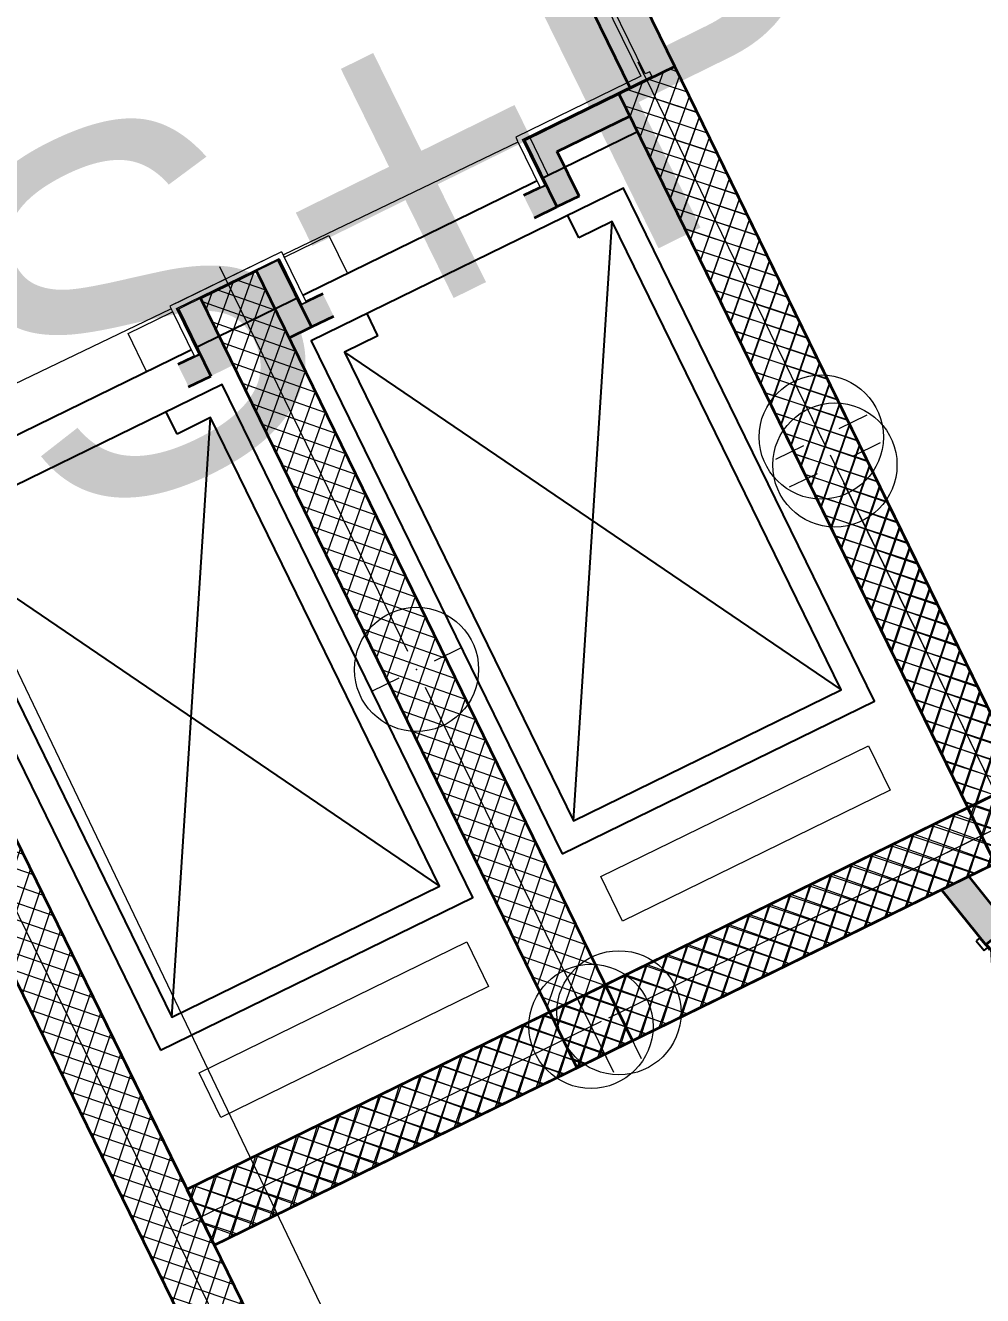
# Model space of a CAD drawing. Header units: metres. Extents: x 7511825 to 7512099, y 4692231 to 4692445.
# Drawn here: x 7511925.87 to 7511929.73, y 4692388.1 to 4692393.22 of the extents above; entities that cross this region are included whole.
import ezdxf

# ---------------------------------------------------------------- set-up
doc = ezdxf.new("R2010")
doc.units = ezdxf.units.M
doc.header["$XCLIPFRAME"] = 0
doc.set_wipeout_variables(frame=1)
doc.header["$PDMODE"] = 32
doc.header["$PDSIZE"] = 0.5
doc.linetypes.add('Wipeout_Contour', pattern=[1000, 0, -1000])
for name, color, linetype, lineweight, true_color in [('- DEPO_Pen_No__4', 7, 'Continuous', 20, 0x029e21), ('- Pllakat_koridore_CD_Pen_No__145', 7, 'Continuous', 20, 0x0077b0), ('0_Pen_No__4', 7, 'Continuous', 20, 0x029e21), ('A - Muret_Pen_No__82', 7, 'Continuous', 20, 0xaaaaaa)]:
    doc.layers.add(name, color=color, linetype=linetype, lineweight=lineweight, true_color=true_color)
for name, color, linetype in [('- Pllakat_koridore_CD', 7, 'Continuous'), ('A - Muret', 7, 'Continuous'), ('A - Pllaka Perdhes', 7, 'Continuous'), ('A - Shtyllat', 7, 'Continuous'), ('fer +', 32, 'Continuous')]:
    doc.layers.add(name, color=color, linetype=linetype)
for name, color, linetype, lineweight in [('- Pllakat_koridore_CD_Pen_No__7', 7, 'Continuous', 35), ('0_Pen_No__132', 255, 'Continuous', 0), ('2D Drafting - General_Pen_No__2', 8, 'Continuous', 15), ('2D Drafting - General_Pen_No__42', 8, 'Continuous', 25), ('A - Muret_Pen_No__7', 7, 'Continuous', 35), ('A - Pllaka Perdhes_Pen_No__42', 8, 'Continuous', 25), ('A - Shtyllat_Pen_No__1', 7, 'Continuous', 0), ('A - Shtyllat_Pen_No__7', 7, 'Continuous', 35), ('ARCHICAD Doors_Pen_No__42', 8, 'Continuous', 25), ('etazha', 7, 'Continuous', 0), ('Parcela Baze', 7, 'Continuous', 0)]:
    doc.layers.add(name, color=color, linetype=linetype, lineweight=lineweight)
doc.styles.add('GENERATED_STYLE_1', font='arial.ttf')
picture_1 = doc.add_image_def('image1.tif', size_in_pixel=(11235, 8447))
pattern_1 = [(44.99999999999999, (0, 0), (-45.96193909124158, 45.96193909124162), []), (135.0000000000002, (0, 0), (45.96193909124145, 45.96193909124175), [])]

# ---------------------------------------------------------------- blocks, each defined once
blk = doc.blocks.new('Slab_2', base_point=(52250.00000000003, 0))
at = {"layer": 'A - Pllaka Perdhes_Pen_No__42', "color": 8, "linetype": 'Continuous', "lineweight": 25, "flags": 128}
blk.add_lwpolyline([(59350.00000000001, -14600.83965125989), (55850.00000000001, -14600.83965125989), (55850.00000000001, -11570.83965125989), (59350.00000000001, -11570.83965125989)], close=True, dxfattribs=at)
blk = doc.blocks.new('Wall_1', base_point=(59636.39286353198, -16650.8396512599))
at = {"layer": 'A - Muret', "linetype": 'Continuous', "lineweight": 0, "true_color": 0x000000}
blk.add_hatch(color=18, dxfattribs=at).paths.add_polyline_path([(55850, -16650.83965923757), (55850, -16770.83965842261), (59253.37301953239, -16770.83965842261), (59226.44667912558, -16650.83965923757)])
at = {"layer": 'A - Muret_Pen_No__7', "color": 7, "linetype": 'Continuous', "lineweight": 35, "flags": 128}
for points in [[(59226.44667912558, -16650.8396512599), (55850, -16650.8396512599)], [(55850, -16770.8396512599), (59253.37301953239, -16770.8396512599)]]:
    blk.add_lwpolyline(points, dxfattribs=at)
blk = doc.blocks.new('Wall_11', base_point=(57475.00000000001, -11400.83965125988))
at = {"layer": 'A - Muret', "linetype": 'Continuous', "lineweight": 0, "true_color": 0x000000}
blk.add_hatch(color=18, dxfattribs=at).paths.add_polyline_path([(57375.00000000001, -11400.83965125988), (57375.00000000001, -11700.83965125988), (57475.00000000001, -11700.83965125988), (57475.00000000001, -11400.83965125988)])
at = {"layer": 'A - Muret_Pen_No__7', "color": 7, "linetype": 'Continuous', "lineweight": 35, "flags": 128}
blk.add_lwpolyline([(57375.00000000001, -11400.83965125988), (57375.00000000001, -11700.83965125988)], dxfattribs=at)
blk = doc.blocks.new('Wall_12', base_point=(58925.00000000002, -11700.83965125989))
at = {"layer": 'A - Muret', "linetype": 'Continuous', "lineweight": 0, "true_color": 0x000000}
for points in [[(59025.00000000002, -11400.83965125988), (58925.00000000002, -11400.83965125988), (59025.00000000002, -11500.83965125989)], [(59025.00000000002, -11500.83965125989), (58925.00000000002, -11400.83965125988), (58925.00000000002, -11500.83965125989)], [(59025.00000000002, -11600.83965125989), (59025.00000000002, -11500.83965125989), (58925.00000000002, -11500.83965125989), (58925.00000000002, -11600.83965125989)], [(58925.00000000002, -11700.83965125989), (59025.00000000002, -11700.83965125989), (58925.00000000002, -11600.83965125989)], [(59025.00000000002, -11600.83965125989), (58925.00000000002, -11600.83965125989), (59025.00000000002, -11700.83965125989)]]:
    blk.add_hatch(color=18, dxfattribs=at).paths.add_polyline_path(points)
at = {"layer": 'A - Muret_Pen_No__7', "color": 7, "linetype": 'Continuous', "lineweight": 35, "flags": 128}
for points in [[(58925.00000000002, -11400.83965125989), (59025.00000000002, -11400.83965125989)], [(58925.00000000002, -11400.83965125989), (58925.00000000002, -11600.83965125989)], [(59025.00000000002, -11700.83965125989), (59025.00000000002, -11500.83965125989)], [(59025.00000000002, -11700.83965125989), (58925.00000000002, -11700.83965125989)]]:
    blk.add_lwpolyline(points, dxfattribs=at)
blk = doc.blocks.new('Wall_13', base_point=(58925.00000000002, -11400.83965125989))
at = {"layer": 'A - Muret', "linetype": 'Continuous', "lineweight": 0, "true_color": 0x000000}
blk.add_hatch(color=18, dxfattribs=at).paths.add_polyline_path([(59025.00000000002, -11500.83965125989), (59350.00000000001, -11500.83965125989), (59350.00000000001, -11400.83965125989), (59025.00000000002, -11400.83965125989)])
at = {"layer": 'A - Muret_Pen_No__7', "color": 7, "linetype": 'Continuous', "lineweight": 35, "flags": 128}
for points in [[(59350.00000000001, -11400.83965125989), (59025.00000000002, -11400.83965125989)], [(59025.00000000002, -11500.83965125989), (59350.00000000001, -11500.83965125989)]]:
    blk.add_lwpolyline(points, dxfattribs=at)
blk = doc.blocks.new('Wall_15', base_point=(57275.00000000001, -11700.83965125989))
at = {"layer": 'A - Muret', "linetype": 'Continuous', "lineweight": 0, "true_color": 0x000000}
blk.add_hatch(color=18, dxfattribs=at).paths.add_polyline_path([(57275.00000000001, -11700.83965125989), (57375.00000000001, -11700.83965125989), (57375.00000000001, -11600.83965125989), (57275.00000000001, -11600.83965125989)])
at = {"layer": 'A - Muret_Pen_No__7', "color": 7, "linetype": 'Continuous', "lineweight": 35, "flags": 128}
for points in [[(57375.00000000001, -11600.83965125989), (57275.00000000001, -11600.83965125989)], [(57275.00000000001, -11700.83965125989), (57375.00000000001, -11700.83965125989)]]:
    blk.add_lwpolyline(points, dxfattribs=at)
blk = doc.blocks.new('Wall_16', base_point=(57825.00000000001, -11400.83965125988))
at = {"layer": 'A - Muret', "linetype": 'Continuous', "lineweight": 0, "true_color": 0x000000}
for points in [[(57825.00000000001, -11600.83965125989), (57825.00000000001, -11400.83965125988), (57725.00000000001, -11400.83965125988), (57725.00000000001, -11600.83965125989)], [(57825.00000000001, -11600.83965125989), (57725.00000000001, -11700.83965125989), (57825.00000000001, -11700.83965125989)], [(57825.00000000001, -11600.83965125988), (57725.00000000001, -11600.83965125988), (57725.00000000001, -11700.83965125988)]]:
    blk.add_hatch(color=18, dxfattribs=at).paths.add_polyline_path(points)
at = {"layer": 'A - Muret_Pen_No__7', "color": 7, "linetype": 'Continuous', "lineweight": 35, "flags": 128}
for points in [[(57825.00000000001, -11600.83965125989), (57825.00000000001, -11400.83965125988)], [(57725.00000000001, -11700.83965125989), (57825.00000000001, -11700.83965125989)]]:
    blk.add_lwpolyline(points, dxfattribs=at)
blk = doc.blocks.new('Wall_17', base_point=(57825.00000000001, -11700.83965125989))
at = {"layer": 'A - Muret', "linetype": 'Continuous', "lineweight": 0, "true_color": 0x000000}
blk.add_hatch(color=18, dxfattribs=at).paths.add_polyline_path([(57825.00000000001, -11700.83965125989), (57925.00000000002, -11700.83965125989), (57925.00000000002, -11600.83965125989), (57825.00000000001, -11600.83965125989)])
at = {"layer": 'A - Muret_Pen_No__7', "color": 7, "linetype": 'Continuous', "lineweight": 35, "flags": 128}
for points in [[(57925.00000000002, -11600.83965125989), (57825.00000000001, -11600.83965125989)], [(57825.00000000001, -11700.83965125989), (57925.00000000002, -11700.83965125989)]]:
    blk.add_lwpolyline(points, dxfattribs=at)
blk = doc.blocks.new('Wall_18', base_point=(58825.00000000001, -11700.83965125989))
at = {"layer": 'A - Muret', "linetype": 'Continuous', "lineweight": 0, "true_color": 0x000000}
blk.add_hatch(color=18, dxfattribs=at).paths.add_polyline_path([(58925.00000000002, -11600.83965125989), (58825.00000000001, -11600.83965125989), (58825.00000000001, -11700.83965125989), (58925.00000000002, -11700.83965125989)])
at = {"layer": 'A - Muret_Pen_No__7', "color": 7, "linetype": 'Continuous', "lineweight": 35, "flags": 128}
for points in [[(58925.00000000002, -11600.83965125989), (58825.00000000001, -11600.83965125989)], [(58825.00000000001, -11700.83965125989), (58925.00000000002, -11700.83965125989)]]:
    blk.add_lwpolyline(points, dxfattribs=at)
blk = doc.blocks.new('Wall_21', base_point=(57475.00000000001, -11400.83965125988))
at = {"layer": 'A - Muret', "linetype": 'Continuous', "lineweight": 0, "true_color": 0x000000}
blk.add_hatch(color=18, dxfattribs=at).paths.add_polyline_path([(57375.00000000001, -11400.83965125988), (57375.00000000001, -11700.83965125988), (57475.00000000001, -11700.83965125988), (57475.00000000001, -11400.83965125988)])
at = {"layer": 'A - Muret_Pen_No__7', "color": 7, "linetype": 'Continuous', "lineweight": 35, "flags": 128}
blk.add_lwpolyline([(57375.00000000001, -11400.83965125988), (57375.00000000001, -11700.83965125988)], dxfattribs=at)
blk = doc.blocks.new('Wall_22', base_point=(58925.00000000002, -11700.83965125989))
at = {"layer": 'A - Muret', "linetype": 'Continuous', "lineweight": 0, "true_color": 0x000000}
for points in [[(58925.00000000002, -11520.83965125989), (58950.00000000001, -11520.83965125989), (58950.00000000001, -11400.83965125989), (58925.00000000002, -11400.83965125989)], [(59025.00000000002, -11700.83965125989), (59025.00000000002, -11400.83965125989), (58925.00000000002, -11400.83965125989), (58925.00000000002, -11700.83965125989)]]:
    blk.add_hatch(color=18, dxfattribs=at).paths.add_polyline_path(points)
at = {"layer": 'A - Muret_Pen_No__7', "color": 7, "linetype": 'Continuous', "lineweight": 35}
blk.add_line((58925.00000000002, -11400.83965125989), (58925.00000000002, -11520.83965125989), dxfattribs=at)
at = {"layer": 'A - Muret_Pen_No__7', "color": 7, "linetype": 'Continuous', "lineweight": 35, "flags": 128}
for points in [[(58925.00000000002, -11400.83965125989), (58925.00000000002, -11700.83965125989)], [(59025.00000000002, -11700.83965125989), (59025.00000000002, -11500.83965125989)]]:
    blk.add_lwpolyline(points, dxfattribs=at)
at = {"layer": 'A - Muret_Pen_No__82', "color": 253, "linetype": 'Continuous', "lineweight": 20, "true_color": 0xaaaaaa}
blk.add_line((58950.00000000001, -11400.83965125989), (58925.00000000002, -11400.83965125989), dxfattribs=at)
blk = doc.blocks.new('Wall_23', base_point=(58925.00000000002, -11400.83965125989))
at = {"layer": 'A - Muret', "linetype": 'Continuous', "lineweight": 0, "true_color": 0x000000}
blk.add_hatch(color=18, dxfattribs=at).paths.add_polyline_path([(58925.00000000002, -11500.83965125989), (59350.00000000001, -11500.83965125989), (59350.00000000001, -11400.83965125989), (58925.00000000002, -11400.83965125989)])
at = {"layer": 'A - Muret_Pen_No__7', "color": 7, "linetype": 'Continuous', "lineweight": 35, "flags": 128}
for points in [[(59350.00000000001, -11400.83965125989), (58925.00000000002, -11400.83965125989)], [(59025.00000000002, -11500.83965125989), (59350.00000000001, -11500.83965125989)]]:
    blk.add_lwpolyline(points, dxfattribs=at)
blk = doc.blocks.new('Wall_25', base_point=(57275.00000000001, -11700.83965125989))
at = {"layer": 'A - Muret', "linetype": 'Continuous', "lineweight": 0, "true_color": 0x000000}
blk.add_hatch(color=18, dxfattribs=at).paths.add_polyline_path([(57275.00000000001, -11700.83965125989), (57375.00000000001, -11700.83965125989), (57375.00000000001, -11600.83965125989), (57275.00000000001, -11600.83965125989)])
at = {"layer": 'A - Muret_Pen_No__7', "color": 7, "linetype": 'Continuous', "lineweight": 35, "flags": 128}
for points in [[(57375.00000000001, -11600.83965125989), (57275.00000000001, -11600.83965125989)], [(57275.00000000001, -11700.83965125989), (57375.00000000001, -11700.83965125989)]]:
    blk.add_lwpolyline(points, dxfattribs=at)
blk = doc.blocks.new('Wall_26', base_point=(57825.00000000001, -11400.83965125988))
at = {"layer": 'A - Muret', "linetype": 'Continuous', "lineweight": 0, "true_color": 0x000000}
blk.add_hatch(color=18, dxfattribs=at).paths.add_polyline_path([(57725.00000000001, -11400.83965125988), (57725.00000000001, -11700.83965125988), (57825.00000000001, -11700.83965125988), (57825.00000000001, -11400.83965125988)])
at = {"layer": 'A - Muret_Pen_No__7', "color": 7, "linetype": 'Continuous', "lineweight": 35, "flags": 128}
blk.add_lwpolyline([(57825.00000000001, -11700.83965125988), (57825.00000000001, -11400.83965125988)], dxfattribs=at)
blk = doc.blocks.new('Wall_27', base_point=(57825.00000000001, -11700.83965125989))
at = {"layer": 'A - Muret', "linetype": 'Continuous', "lineweight": 0, "true_color": 0x000000}
blk.add_hatch(color=18, dxfattribs=at).paths.add_polyline_path([(57825.00000000001, -11700.83965125989), (57925.00000000002, -11700.83965125989), (57925.00000000002, -11600.83965125989), (57825.00000000001, -11600.83965125989)])
at = {"layer": 'A - Muret_Pen_No__7', "color": 7, "linetype": 'Continuous', "lineweight": 35, "flags": 128}
for points in [[(57925.00000000002, -11600.83965125989), (57825.00000000001, -11600.83965125989)], [(57825.00000000001, -11700.83965125989), (57925.00000000002, -11700.83965125989)]]:
    blk.add_lwpolyline(points, dxfattribs=at)
blk = doc.blocks.new('Wall_28', base_point=(58825.00000000001, -11700.83965125989))
at = {"layer": 'A - Muret', "linetype": 'Continuous', "lineweight": 0, "true_color": 0x000000}
blk.add_hatch(color=18, dxfattribs=at).paths.add_polyline_path([(58825.00000000001, -11700.83965125989), (58925.00000000002, -11700.83965125989), (58925.00000000002, -11600.83965125989), (58825.00000000001, -11600.83965125989)])
at = {"layer": 'A - Muret_Pen_No__7', "color": 7, "linetype": 'Continuous', "lineweight": 35, "flags": 128}
for points in [[(58925.00000000002, -11600.83965125989), (58825.00000000001, -11600.83965125989)], [(58825.00000000001, -11700.83965125989), (58925.00000000002, -11700.83965125989)]]:
    blk.add_lwpolyline(points, dxfattribs=at)
blk = doc.blocks.new('Wall_37', base_point=(59500.00000000001, -11375.88789807723))
at = {"layer": '- Pllakat_koridore_CD_Pen_No__145', "linetype": 'Continuous', "lineweight": 0, "true_color": 0x0077b0}
blk.add_hatch(color=144, dxfattribs=at).paths.add_polyline_path([(59500.00000000001, -11375.88789807723), (58900.00000000001, -11375.88789807723), (58900.00000000001, -11395.88789807723), (59500.00000000001, -11395.88789807723)])
at = {"layer": '- Pllakat_koridore_CD_Pen_No__145', "color": 144, "linetype": 'Continuous', "lineweight": 20, "true_color": 0x0077b0, "flags": 128}
for points in [[(59460.00000000001, -11375.88789807723), (58900.00000000001, -11375.88789807723)], [(58900.00000000001, -11375.88789807723), (58900.00000000001, -11395.88789807723)], [(58920.00000000001, -11395.88789807723), (59500.00000000001, -11395.88789807723)], [(59500.00000000001, -11375.88789807723), (59480.00000000001, -11375.88789807723)], [(59500.00000000001, -11395.88789807723), (59500.00000000001, -11375.88789807723)]]:
    blk.add_lwpolyline(points, dxfattribs=at)
blk = doc.blocks.new('Wall_38', base_point=(58920.00000000001, -11375.88789807723))
at = {"layer": '- Pllakat_koridore_CD_Pen_No__145', "linetype": 'Continuous', "lineweight": 0, "true_color": 0x0077b0}
blk.add_hatch(color=144, dxfattribs=at).paths.add_polyline_path([(58900.00000000001, -11395.88789807723), (58900.00000000001, -11600.83965125989), (58920.00000000001, -11600.83965125989), (58920.00000000001, -11395.88789807723)])
at = {"layer": '- Pllakat_koridore_CD_Pen_No__145', "color": 144, "linetype": 'Continuous', "lineweight": 20, "true_color": 0x0077b0, "flags": 128}
for points in [[(58900.00000000001, -11395.88789807723), (58900.00000000001, -11600.83965125989)], [(58920.00000000001, -11600.83965125989), (58920.00000000001, -11395.88789807723)], [(58900.00000000001, -11600.83965125989), (58920.00000000001, -11600.83965125989)]]:
    blk.add_lwpolyline(points, dxfattribs=at)
blk = doc.blocks.new('Wall_39', base_point=(57370.00000000001, -11375.88789807723))
at = {"layer": '- Pllakat_koridore_CD_Pen_No__145', "linetype": 'Continuous', "lineweight": 0, "true_color": 0x0077b0}
for points in [[(57350.00000000001, -11395.88789807723), (57370.00000000001, -11395.88789807723), (57350.00000000001, -11375.88789807723)], [(57370.00000000001, -11375.88789807723), (57350.00000000001, -11375.88789807723), (57370.00000000001, -11395.88789807723)], [(57370.00000000001, -11395.88789807723), (57850.00000000001, -11395.88789807723), (57850.00000000001, -11375.88789807723), (57370.00000000001, -11375.88789807723)]]:
    blk.add_hatch(color=144, dxfattribs=at).paths.add_polyline_path(points)
at = {"layer": '- Pllakat_koridore_CD_Pen_No__145', "color": 144, "linetype": 'Continuous', "lineweight": 20, "true_color": 0x0077b0, "flags": 128}
for points in [[(57350.00000000001, -11375.88789807723), (57350.00000000001, -11395.88789807723)], [(57850.00000000001, -11375.88789807723), (57350.00000000001, -11375.88789807723)], [(57370.00000000001, -11395.88789807723), (57830.00000000001, -11395.88789807723)], [(57850.00000000001, -11375.88789807723), (57850.00000000001, -11395.88789807723)]]:
    blk.add_lwpolyline(points, dxfattribs=at)
blk = doc.blocks.new('Wall_40', base_point=(57830.00000000001, -11375.88789807723))
at = {"layer": '- Pllakat_koridore_CD_Pen_No__145', "linetype": 'Continuous', "lineweight": 0, "true_color": 0x0077b0}
blk.add_hatch(color=144, dxfattribs=at).paths.add_polyline_path([(57830.00000000001, -11395.88789807723), (57830.00000000001, -11600.83965125989), (57850.00000000001, -11600.83965125989), (57850.00000000001, -11395.88789807723)])
at = {"layer": '- Pllakat_koridore_CD_Pen_No__145', "color": 144, "linetype": 'Continuous', "lineweight": 20, "true_color": 0x0077b0, "flags": 128}
for points in [[(57830.00000000001, -11395.88789807723), (57830.00000000001, -11600.83965125989)], [(57850.00000000001, -11600.83965125989), (57850.00000000001, -11395.88789807723)], [(57830.00000000001, -11600.83965125989), (57850.00000000001, -11600.83965125989)]]:
    blk.add_lwpolyline(points, dxfattribs=at)
blk = doc.blocks.new('Wall_41', base_point=(57370.00000000001, -11375.88789807723))
at = {"layer": '- Pllakat_koridore_CD_Pen_No__145', "linetype": 'Continuous', "lineweight": 0, "true_color": 0x0077b0}
blk.add_hatch(color=144, dxfattribs=at).paths.add_polyline_path([(57350.00000000001, -11395.88789807723), (57350.00000000001, -11600.83965125989), (57370.00000000001, -11600.83965125989), (57370.00000000001, -11395.88789807723)])
at = {"layer": '- Pllakat_koridore_CD_Pen_No__145', "color": 144, "linetype": 'Continuous', "lineweight": 20, "true_color": 0x0077b0, "flags": 128}
for points in [[(57350.00000000001, -11395.88789807723), (57350.00000000001, -11600.83965125989)], [(57370.00000000001, -11600.83965125989), (57370.00000000001, -11395.88789807723)], [(57370.00000000001, -11600.83965125989), (57350.00000000001, -11600.83965125989)]]:
    blk.add_lwpolyline(points, dxfattribs=at)
blk = doc.blocks.new('Wall_44', base_point=(59500.00000000001, -11375.88789807723))
at = {"color": 254, "linetype": 'Wipeout_Contour', "lineweight": 0, "ltscale": 241140.0193374166}
blk.add_wipeout([(59500.00000000001, -11375.887898077232), (58900.00000000001, -11375.887898077232), (58900.00000000001, -11395.88789807723), (59500.00000000001, -11395.88789807723)], dxfattribs=at).dxf.layer = '- Pllakat_koridore_CD'
at = {"layer": '- Pllakat_koridore_CD_Pen_No__145', "color": 144, "linetype": 'Continuous', "lineweight": 20, "true_color": 0x0077b0, "flags": 128}
for points in [[(59460.00000000001, -11375.88789807723), (58900.00000000001, -11375.88789807723)], [(58900.00000000001, -11375.88789807723), (58900.00000000001, -11395.88789807723)], [(58920.00000000001, -11395.88789807723), (59500.00000000001, -11395.88789807723)], [(59500.00000000001, -11375.88789807723), (59480.00000000001, -11375.88789807723)], [(59500.00000000001, -11395.88789807723), (59500.00000000001, -11375.88789807723)]]:
    blk.add_lwpolyline(points, dxfattribs=at)
blk = doc.blocks.new('Wall_45', base_point=(58920.00000000001, -11375.88789807723))
at = {"color": 254, "linetype": 'Wipeout_Contour', "lineweight": 0, "ltscale": 240087.0045789245}
blk.add_wipeout([(58900.00000000001, -11395.887898077233), (58900.00000000001, -11600.83965125989), (58920.00000000001, -11600.83965125989), (58920.00000000001, -11395.887898077233)], dxfattribs=at).dxf.layer = '- Pllakat_koridore_CD'
at = {"layer": '- Pllakat_koridore_CD_Pen_No__145', "color": 144, "linetype": 'Continuous', "lineweight": 20, "true_color": 0x0077b0, "flags": 128}
for points in [[(58900.00000000001, -11395.88789807723), (58900.00000000001, -11600.83965125989)], [(58920.00000000001, -11600.83965125989), (58920.00000000001, -11395.88789807723)], [(58900.00000000001, -11600.83965125989), (58920.00000000001, -11600.83965125989)]]:
    blk.add_lwpolyline(points, dxfattribs=at)
blk = doc.blocks.new('Wall_46', base_point=(57370.00000000001, -11375.88789807723))
at = {"color": 254, "linetype": 'Wipeout_Contour', "lineweight": 0, "ltscale": 175430.1029358107}
blk.add_wipeout([(57350.00000000001, -11395.88789807723), (57370.000000000015, -11395.88789807723), (57350.00000000001, -11375.887898077228)], dxfattribs=at).dxf.layer = '- Pllakat_koridore_CD'
at = {"color": 254, "linetype": 'Wipeout_Contour', "lineweight": 0, "ltscale": 234897.5215745018}
blk.add_wipeout([(57370.00000000001, -11395.88789807723), (57850.00000000001, -11395.88789807723), (57850.00000000001, -11375.887898077232), (57370.00000000001, -11375.887898077232)], dxfattribs=at).dxf.layer = '- Pllakat_koridore_CD'
at = {"layer": '- Pllakat_koridore_CD_Pen_No__145', "color": 144, "linetype": 'Continuous', "lineweight": 20, "true_color": 0x0077b0, "flags": 128}
blk.add_lwpolyline([(57850.00000000001, -11375.88789807723), (57850.00000000001, -11395.88789807723)], dxfattribs=at)
at = {"color": 254, "linetype": 'Wipeout_Contour', "lineweight": 0, "ltscale": 175444.6506284301}
blk.add_wipeout([(57370.000000000015, -11375.887898077228), (57350.00000000001, -11375.887898077228), (57370.000000000015, -11395.88789807723)], dxfattribs=at).dxf.layer = '- Pllakat_koridore_CD'
at = {"layer": '- Pllakat_koridore_CD_Pen_No__145', "color": 144, "linetype": 'Continuous', "lineweight": 20, "true_color": 0x0077b0, "flags": 128}
for points in [[(57350.00000000001, -11375.88789807723), (57350.00000000001, -11395.88789807723)], [(57850.00000000001, -11375.88789807723), (57350.00000000001, -11375.88789807723)], [(57370.00000000001, -11395.88789807723), (57830.00000000001, -11395.88789807723)]]:
    blk.add_lwpolyline(points, dxfattribs=at)
blk = doc.blocks.new('Wall_47', base_point=(57830.00000000001, -11375.88789807723))
at = {"color": 254, "linetype": 'Wipeout_Contour', "lineweight": 0, "ltscale": 235887.7053898329}
blk.add_wipeout([(57830.00000000001, -11395.887898077233), (57830.00000000001, -11600.83965125989), (57850.00000000001, -11600.83965125989), (57850.00000000001, -11395.887898077233)], dxfattribs=at).dxf.layer = '- Pllakat_koridore_CD'
at = {"layer": '- Pllakat_koridore_CD_Pen_No__145', "color": 144, "linetype": 'Continuous', "lineweight": 20, "true_color": 0x0077b0, "flags": 128}
for points in [[(57830.00000000001, -11395.88789807723), (57830.00000000001, -11600.83965125989)], [(57850.00000000001, -11600.83965125989), (57850.00000000001, -11395.88789807723)], [(57830.00000000001, -11600.83965125989), (57850.00000000001, -11600.83965125989)]]:
    blk.add_lwpolyline(points, dxfattribs=at)
blk = doc.blocks.new('Wall_48', base_point=(57370.00000000001, -11375.88789807723))
at = {"color": 254, "linetype": 'Wipeout_Contour', "lineweight": 0, "ltscale": 234004.8577583698}
blk.add_wipeout([(57350.00000000001, -11395.887898077233), (57350.00000000001, -11600.83965125989), (57370.000000000015, -11600.83965125989), (57370.000000000015, -11395.887898077233)], dxfattribs=at).dxf.layer = '- Pllakat_koridore_CD'
at = {"layer": '- Pllakat_koridore_CD_Pen_No__145', "color": 144, "linetype": 'Continuous', "lineweight": 20, "true_color": 0x0077b0, "flags": 128}
for points in [[(57350.00000000001, -11395.88789807723), (57350.00000000001, -11600.83965125989)], [(57370.00000000001, -11600.83965125989), (57370.00000000001, -11395.88789807723)], [(57370.00000000001, -11600.83965125989), (57350.00000000001, -11600.83965125989)]]:
    blk.add_lwpolyline(points, dxfattribs=at)
blk = doc.blocks.new('Wall_127', base_point=(59480.00000000001, -10775.88789807723))
at = {"layer": '- Pllakat_koridore_CD_Pen_No__145', "linetype": 'Continuous', "lineweight": 0, "true_color": 0x0077b0}
blk.add_hatch(color=144, dxfattribs=at).paths.add_polyline_path([(59460.00000000001, -10775.88789807723), (59460.00000000001, -11375.88789807723), (59480.00000000001, -11375.88789807723), (59480.00000000001, -10775.88789807723)])
at = {"layer": '- Pllakat_koridore_CD_Pen_No__145', "color": 144, "linetype": 'Continuous', "lineweight": 20, "true_color": 0x0077b0, "flags": 128}
for points in [[(59460.00000000001, -10775.88789807723), (59460.00000000001, -11375.88789807723)], [(59480.00000000001, -10775.88789807723), (59460.00000000001, -10775.88789807723)], [(59480.00000000001, -11375.88789807723), (59480.00000000001, -10775.88789807723)]]:
    blk.add_lwpolyline(points, dxfattribs=at)
blk = doc.blocks.new('Wall_128', base_point=(59480.00000000001, -10775.88789807723))
at = {"color": 254, "linetype": 'Wipeout_Contour', "lineweight": 0, "ltscale": 241973.3286151676}
blk.add_wipeout([(59460.00000000001, -10775.88789807723), (59460.00000000001, -11375.887898077232), (59480.00000000001, -11375.887898077232), (59480.00000000001, -10775.88789807723)], dxfattribs=at).dxf.layer = '- Pllakat_koridore_CD'
at = {"layer": '- Pllakat_koridore_CD_Pen_No__145', "color": 144, "linetype": 'Continuous', "lineweight": 20, "true_color": 0x0077b0, "flags": 128}
for points in [[(59460.00000000001, -10775.88789807723), (59460.00000000001, -11375.88789807723)], [(59480.00000000001, -10775.88789807723), (59460.00000000001, -10775.88789807723)], [(59480.00000000001, -11375.88789807723), (59480.00000000001, -10775.88789807723)]]:
    blk.add_lwpolyline(points, dxfattribs=at)
blk = doc.blocks.new('Door 25')
at = {"layer": 'ARCHICAD Doors_Pen_No__42', "color": 8, "linetype": 'Continuous', "lineweight": 25}
for p, q in [((-260.3921784050518, 393.9747868736185), (-237.4491209510099, 426.7408686451782)), ((-237.4491209510099, 426.7408686451782), (371.9999999999999, 0)), ((349.0569425459581, -32.76608177155968), (-260.3921784050518, 393.9747868736185)), ((-387, 23.99999999999998), (-437, 23.99999999999998)), ((-437, 23.99999999999998), (-437, 4.99999999999999)), ((-437, 4.99999999999999), (-387, 4.99999999999999)), ((-400, 4.99999999999999), (-437.0000000000001, 4.99999999999999)), ((-400, 4.99999999999999), (-437.0000000000001, 4.99999999999999)), ((-375, 4.99999999999999), (-400, 4.99999999999999)), ((-400, 4.99999999999999), (-400, 0)), ((-400, 0), (-400, 4.99999999999999)), ((-400, 0), (-400, 4.99999999999999)), ((-400, 0), (-375, 0)), ((-372.0000000000001, 0), (-400, 0)), ((-400, 0), (-400, -115)), ((-400, -115), (-400, 0)), ((-400, -115), (-400, 0)), ((-387, 4.99999999999999), (-387, 23.99999999999998)), ((-375, 0), (-375, 4.99999999999999)), ((-372.0000000000001, -40), (-372.0000000000001, 0)), ((371.9999999999999, 0), (349.0569425459581, -32.76608177155968)), ((400, 0), (372.0000000000001, 0)), ((372.0000000000001, 0), (372.0000000000001, -40)), ((400, 4.99999999999999), (375, 4.99999999999999)), ((375, 4.99999999999999), (375, 0)), ((375, 0), (400, 0)), ((437, 23.99999999999998), (387, 23.99999999999998)), ((387, 23.99999999999998), (387, 4.99999999999999)), ((387, 4.99999999999999), (437, 4.99999999999999)), ((400, 0), (400, 4.99999999999999)), ((400, 0), (400, 4.99999999999999)), ((400, 0), (400, 4.99999999999999)), ((400, 4.99999999999999), (437.0000000000001, 4.99999999999999)), ((400, 4.99999999999999), (437.0000000000001, 4.99999999999999)), ((400, -115), (400, 0)), ((400, -115), (400, 0)), ((400, -115), (400, 0)), ((437, 4.99999999999999), (437, 23.99999999999998)), ((-360.0000000000001, -40), (-372.0000000000001, -40)), ((-360.0000000000001, -115), (-360.0000000000001, -40)), ((372.0000000000001, -40), (360.0000000000001, -40)), ((360.0000000000001, -40), (360.0000000000001, -115)), ((-387, -115), (-437, -115)), ((-437, -115), (-437, -134)), ((-400, -115), (-437.0000000000001, -115)), ((-400, -115), (-437.0000000000001, -115)), ((-437, -134), (-387, -134)), ((-400, -115), (-360.0000000000001, -115)), ((-387, -134), (-387, -115)), ((360.0000000000001, -115), (400, -115)), ((437, -115), (387, -115)), ((387, -115), (387, -134)), ((387, -134), (437, -134)), ((400, -115), (437.0000000000001, -115)), ((400, -115), (437.0000000000001, -115)), ((437, -134), (437, -115))]:
    blk.add_line(p, q, dxfattribs=at)
blk.add_arc((371.9999999999999, 0), 744, 145, 180, dxfattribs=at)
blk = doc.blocks.new('Wall_192', base_point=(59636.39286353198, -16650.8396512599))
at = {"layer": 'A - Muret', "linetype": 'Continuous', "lineweight": 0, "true_color": 0x000000}
for points in [[(59232.49743419023, -14850.83963134011), (59109.51361766899, -14850.83963134011), (59171.88578177756, -15128.80761298374), (59288.97433311957, -15102.53454388275)], [(59347.03959156639, -15909.39786057063), (59465.99310116799, -16439.52584024883), (59583.08160516342, -16413.25277114784), (59464.12811923511, -15883.12479146963)]]:
    blk.add_hatch(color=18, dxfattribs=at).paths.add_polyline_path(points)
at = {"layer": 'A - Muret_Pen_No__7', "color": 7, "linetype": 'Continuous', "lineweight": 35}
for p, q in [((59288.97432645209, -15102.53453929594), (59280.87346318607, -15066.43224000151)), ((59171.88578819984, -15128.80760934789), (59163.78492493383, -15092.70531005345)), ((59176.76447729369, -15127.71289809573), (59171.88578819984, -15128.80760934789)), ((59288.97432645209, -15102.53453929594), (59176.76447729369, -15127.71289809573)), ((59464.12812679839, -15883.12479431086), (59351.91827764, -15908.30315311064)), ((59464.12812679839, -15883.12479431086), (59472.22899006441, -15919.2270936053)), ((59351.91827764, -15908.30315311064), (59347.03958854615, -15909.3978643628)), ((59347.03958854615, -15909.3978643628), (59355.14045181217, -15945.50016365724))]:
    blk.add_line(p, q, dxfattribs=at)
at = {"layer": 'A - Muret_Pen_No__7', "color": 7, "linetype": 'Continuous', "lineweight": 35, "flags": 128}
for points in [[(59109.51357851696, -14850.83968078488), (59171.88578982769, -15128.80761660257)], [(59288.97432594193, -15102.5345370224), (59232.49743009101, -14850.83965830692)], [(59583.08161174842, -16413.25277879346), (59464.12812648441, -15883.12479291162)], [(59347.03959166832, -15909.39787827707), (59465.99307686598, -16439.52586386327)]]:
    blk.add_lwpolyline(points, dxfattribs=at)
at = {"layer": 'ARCHICAD Doors_Pen_No__42', "color": 8, "linetype": 'Continuous', "lineweight": 25, "zscale": 1000, "rotation": 102.6469138785828}
blk.add_blockref('Door 25', (59264.34137746684, -15518.00802560318), dxfattribs=at)
blk = doc.blocks.new('Wall_223', base_point=(59600.00000000001, -6200.000000000018))
at = {"layer": 'A - Muret', "linetype": 'Continuous', "lineweight": 0, "true_color": 0x000000}
for points in [[(59400.00000000001, -8200.00000000002), (59600.00000000001, -8200.00000000002), (59600.00000000001, -6200.000000000018), (59400.00000000001, -6200.000000000018)], [(59400.00000000001, -8220.00000000002), (59460.00000000001, -8220.00000000002), (59460.00000000001, -8200.00000000002), (59400.00000000001, -8200.00000000002)], [(59400.00000000001, -11400.83965125989), (59600.00000000001, -11400.83965125989), (59600.00000000001, -8220.00000000002), (59400.00000000001, -8220.00000000002)]]:
    blk.add_hatch(color=18, dxfattribs=at).paths.add_polyline_path(points)
at = {"layer": '- Pllakat_koridore_CD_Pen_No__7', "color": 7, "linetype": 'Continuous', "lineweight": 35}
blk.add_line((59400.00000000001, -8200.00000000002), (59400.00000000001, -8220.00000000002), dxfattribs=at)
at = {"layer": 'A - Muret_Pen_No__7', "color": 7, "linetype": 'Continuous', "lineweight": 35, "flags": 128}
for points in [[(59400.00000000001, -6200.000000000018), (59400.00000000001, -8000.000000000021)], [(59600.00000000001, -8200.00000000002), (59600.00000000001, -6200.000000000018)], [(59400.00000000001, -8220.00000000002), (59400.00000000001, -11400.83965125989)], [(59600.00000000001, -11400.83965125989), (59600.00000000001, -8220.00000000002)]]:
    blk.add_lwpolyline(points, dxfattribs=at)
blk = doc.blocks.new('Column_10', base_point=(55725, -15200.83965125988))
at = {"layer": 'A - Shtyllat', "linetype": 'Continuous', "lineweight": 0, "true_color": 0x000000}
h = blk.add_hatch(dxfattribs=at)
h.set_pattern_fill('CONCRETE_BLOCK', color=18, style=0, pattern_type=2)
h.set_pattern_definition(pattern_1)
h.paths.add_polyline_path([(55600, -19000.83965125988), (55850, -19000.83965125988), (55850, -11400.83965125989), (55600, -11400.83965125989)])
at = {"layer": 'A - Shtyllat_Pen_No__1', "color": 7, "linetype": 'Continuous', "lineweight": 13}
blk.add_line((55725, -15120.83965125988), (55725, -11320.83965125989), dxfattribs=at)
at = {"layer": 'A - Shtyllat_Pen_No__7', "color": 7, "linetype": 'Continuous', "lineweight": 35, "flags": 128}
blk.add_lwpolyline([(55600, -19000.83965125988), (55850, -19000.83965125988), (55850, -11400.83965125989), (55600, -11400.83965125989)], close=True, dxfattribs=at)
blk = doc.blocks.new('Column_11', base_point=(59475.00000000001, -13125.83965125988))
at = {"layer": 'A - Shtyllat', "linetype": 'Continuous', "lineweight": 0, "true_color": 0x000000}
h = blk.add_hatch(dxfattribs=at)
h.set_pattern_fill('CONCRETE_BLOCK', color=18, style=0, pattern_type=2)
h.set_pattern_definition(pattern_1)
h.paths.add_polyline_path([(59350.00000000001, -14850.83965125988), (59600.00000000001, -14850.83965125988), (59600.00000000001, -11400.83965125988), (59350.00000000001, -11400.83965125988)])
at = {"layer": 'A - Shtyllat_Pen_No__1', "color": 7, "linetype": 'Continuous', "lineweight": 13}
for p, q in [((59475.00000000001, -13045.83965125988), (59475.00000000001, -11320.83965125988)), ((59395.00000000001, -13125.83965125988), (59270.00000000001, -13125.83965125988)), ((59555.00000000001, -13125.83965125988), (59680.00000000001, -13125.83965125988)), ((59475.00000000001, -13205.83965125988), (59475.00000000001, -14930.83965125988))]:
    blk.add_line(p, q, dxfattribs=at)
blk.add_point((59475.00000000001, -13125.83965125988), dxfattribs=at)
at = {"layer": 'A - Shtyllat_Pen_No__7', "color": 7, "linetype": 'Continuous', "lineweight": 35, "flags": 128}
blk.add_lwpolyline([(59350.00000000001, -14850.83965125988), (59600.00000000001, -14850.83965125988), (59600.00000000001, -11400.83965125988), (59350.00000000001, -11400.83965125988)], close=True, dxfattribs=at)
blk = doc.blocks.new('Column_12', base_point=(57600.00000000001, -14725.83965125989))
at = {"layer": 'A - Shtyllat', "linetype": 'Continuous', "lineweight": 0, "true_color": 0x000000}
h = blk.add_hatch(dxfattribs=at)
h.set_pattern_fill('CONCRETE_BLOCK', color=18, style=0, pattern_type=2)
h.set_pattern_definition(pattern_1)
h.paths.add_polyline_path([(59350.00000000001, -14850.83965125989), (59350.00000000001, -14600.83965125989), (55850.00000000001, -14600.83965125989), (55850.00000000001, -14850.83965125989)])
at = {"layer": 'A - Shtyllat_Pen_No__1', "color": 7, "linetype": 'Continuous', "lineweight": 13}
for p, q in [((57600.00000000001, -14645.83965125989), (57600.00000000001, -14520.83965125989)), ((57520.00000000001, -14725.83965125989), (55770.00000000001, -14725.83965125989)), ((57680.00000000001, -14725.83965125989), (59430.00000000001, -14725.83965125989)), ((57600.00000000001, -14805.83965125989), (57600.00000000001, -14930.83965125989))]:
    blk.add_line(p, q, dxfattribs=at)
blk.add_point((57600.00000000001, -14725.83965125989), dxfattribs=at)
at = {"layer": 'A - Shtyllat_Pen_No__7', "color": 7, "linetype": 'Continuous', "lineweight": 35, "flags": 128}
blk.add_lwpolyline([(59350.00000000001, -14850.83965125989), (59350.00000000001, -14600.83965125989), (55850.00000000001, -14600.83965125989), (55850.00000000001, -14850.83965125989)], close=True, dxfattribs=at)
blk = doc.blocks.new('Column_13', base_point=(57600.00000000001, -13125.83965125988))
at = {"layer": 'A - Shtyllat', "linetype": 'Continuous', "lineweight": 0, "true_color": 0x000000}
h = blk.add_hatch(dxfattribs=at)
h.set_pattern_fill('CONCRETE_BLOCK', color=18, style=0, pattern_type=2)
h.set_pattern_definition(pattern_1)
h.paths.add_polyline_path([(57475.00000000001, -14850.83965125988), (57725.00000000001, -14850.83965125988), (57725.00000000001, -11400.83965125988), (57475.00000000001, -11400.83965125988)])
at = {"layer": 'A - Shtyllat_Pen_No__1', "color": 7, "linetype": 'Continuous', "lineweight": 13}
for p, q in [((57600.00000000001, -13045.83965125988), (57600.00000000001, -11320.83965125988)), ((57520.00000000001, -13125.83965125988), (57395.00000000001, -13125.83965125988)), ((57680.00000000001, -13125.83965125988), (57805.00000000001, -13125.83965125988)), ((57600.00000000001, -13205.83965125988), (57600.00000000001, -14930.83965125988))]:
    blk.add_line(p, q, dxfattribs=at)
blk.add_point((57600.00000000001, -13125.83965125988), dxfattribs=at)
at = {"layer": 'A - Shtyllat_Pen_No__7', "color": 7, "linetype": 'Continuous', "lineweight": 35, "flags": 128}
blk.add_lwpolyline([(57475.00000000001, -14850.83965125988), (57725.00000000001, -14850.83965125988), (57725.00000000001, -11400.83965125988), (57475.00000000001, -11400.83965125988)], close=True, dxfattribs=at)
blk = doc.blocks.new('Column_22', base_point=(55725.00000000001, -15200.83965125988))
at = {"layer": 'A - Shtyllat', "linetype": 'Continuous', "lineweight": 0, "true_color": 0x000000}
h = blk.add_hatch(dxfattribs=at)
h.set_pattern_fill('CONCRETE_BLOCK', color=18, style=0, pattern_type=2)
h.set_pattern_definition(pattern_1)
h.paths.add_polyline_path([(55600, -19000.83965125988), (55850, -19000.83965125988), (55850.00000000001, -11400.83965125989), (55600.00000000001, -11400.83965125989)])
at = {"layer": 'A - Shtyllat_Pen_No__1', "color": 7, "linetype": 'Continuous', "lineweight": 13}
blk.add_line((55725.00000000001, -15120.83965125988), (55725.00000000001, -11320.83965125988), dxfattribs=at)
at = {"layer": 'A - Shtyllat_Pen_No__7', "color": 7, "linetype": 'Continuous', "lineweight": 35, "flags": 128}
blk.add_lwpolyline([(55600, -19000.83965125988), (55850, -19000.83965125988), (55850.00000000001, -11400.83965125989), (55600.00000000001, -11400.83965125989)], close=True, dxfattribs=at)
blk = doc.blocks.new('Column_26', base_point=(59475.00000000001, -13000.83965125989))
at = {"layer": 'A - Shtyllat', "linetype": 'Continuous', "lineweight": 0, "true_color": 0x000000}
h = blk.add_hatch(dxfattribs=at)
h.set_pattern_fill('CONCRETE_BLOCK', color=18, style=0, pattern_type=2)
h.set_pattern_definition(pattern_1)
h.paths.add_polyline_path([(59350.00000000001, -14600.83965125989), (59600.00000000001, -14600.83965125989), (59600.00000000001, -11400.83965125989), (59350.00000000001, -11400.83965125989)])
at = {"layer": 'A - Shtyllat_Pen_No__1', "color": 7, "linetype": 'Continuous', "lineweight": 13}
for p, q in [((59475.00000000001, -12920.83965125989), (59475.00000000001, -11320.83965125989)), ((59395.00000000001, -13000.83965125989), (59270.00000000001, -13000.83965125989)), ((59555.00000000001, -13000.83965125989), (59680.00000000001, -13000.83965125989)), ((59475.00000000001, -13080.83965125989), (59475.00000000001, -14680.83965125989))]:
    blk.add_line(p, q, dxfattribs=at)
blk.add_point((59475.00000000001, -13000.83965125989), dxfattribs=at)
at = {"layer": 'A - Shtyllat_Pen_No__7', "color": 7, "linetype": 'Continuous', "lineweight": 35, "flags": 128}
blk.add_lwpolyline([(59350.00000000001, -14600.83965125989), (59600.00000000001, -14600.83965125989), (59600.00000000001, -11400.83965125989), (59350.00000000001, -11400.83965125989)], close=True, dxfattribs=at)
blk = doc.blocks.new('Column_27', base_point=(57725.00000000001, -14725.83965125988))
at = {"layer": 'A - Shtyllat', "linetype": 'Continuous', "lineweight": 0, "true_color": 0x000000}
h = blk.add_hatch(dxfattribs=at)
h.set_pattern_fill('CONCRETE_BLOCK', color=18, style=0, pattern_type=2)
h.set_pattern_definition(pattern_1)
h.paths.add_polyline_path([(59600.00000000001, -14850.83965125989), (59600.00000000001, -14600.83965125989), (55850.00000000001, -14600.83965125988), (55850.00000000001, -14850.83965125988)])
at = {"layer": 'A - Shtyllat_Pen_No__1', "color": 7, "linetype": 'Continuous', "lineweight": 13}
for p, q in [((57725.00000000001, -14645.83965125988), (57725.00000000001, -14520.83965125988)), ((57645.00000000001, -14725.83965125988), (55770.00000000001, -14725.83965125988)), ((57805.00000000001, -14725.83965125988), (59680.00000000001, -14725.83965125989)), ((57725.00000000001, -14805.83965125988), (57725.00000000001, -14930.83965125988))]:
    blk.add_line(p, q, dxfattribs=at)
blk.add_point((57725.00000000001, -14725.83965125988), dxfattribs=at)
at = {"layer": 'A - Shtyllat_Pen_No__7', "color": 7, "linetype": 'Continuous', "lineweight": 35, "flags": 128}
blk.add_lwpolyline([(59600.00000000001, -14850.83965125989), (59600.00000000001, -14600.83965125989), (55850.00000000001, -14600.83965125988), (55850.00000000001, -14850.83965125988)], close=True, dxfattribs=at)

msp = doc.modelspace()

# ---------------------------------------------------------------- linework, layer by layer
at = {"layer": '- DEPO_Pen_No__4', "color": 104, "linetype": 'Continuous', "lineweight": 20, "true_color": 0x029e21, "flags": 128}
msp.add_lwpolyline([(7511928.35666787, 4692384.726755164), (7511931.316461666, 4692387.097391835), (7511930.532981839, 4692388.075584216), (7511930.901294796, 4692388.255588226), (7511929.671170057, 4692389.791426937), (7511926.632191615, 4692388.306200055)], close=True, dxfattribs=at)
at = {"layer": '0_Pen_No__132', "color": 255, "linetype": 'Continuous', "lineweight": 0, "flags": 128}
msp.add_lwpolyline([(7511917.411931362, 4692399.884350497), (7511922.107543529, 4692389.934868129), (7511924.951821945, 4692391.352713796), (7511928.486483186, 4692393.052419911), (7511926.115018769, 4692397.904762176), (7511923.01539317, 4692396.389895469), (7511920.556479095, 4692401.421171805)], close=True, dxfattribs=at)
at = {"layer": '0_Pen_No__4', "color": 104, "linetype": 'Continuous', "lineweight": 20, "true_color": 0x029e21, "flags": 128}
msp.add_lwpolyline([(7511922.107543529, 4692389.934868129), (7511925.47670179, 4692391.581462376), (7511925.551347395, 4692391.428727201), (7511926.359945378, 4692391.82390982), (7511926.285299772, 4692391.976644995), (7511927.093897754, 4692392.371827614), (7511927.16854336, 4692392.21909244), (7511927.977141343, 4692392.614275059), (7511927.902495737, 4692392.767010233), (7511928.378670105, 4692392.999728886), (7511926.973207664, 4692395.875498314), (7511920.702081087, 4692392.810637556)], close=True, dxfattribs=at)
at = {"layer": '2D Drafting - General_Pen_No__2', "color": 8, "linetype": 'Continuous', "lineweight": 15, "flags": 128}
for points in [[(7511928.188588462, 4692389.790325676), (7511929.266719106, 4692390.317235835), (7511929.354537466, 4692390.137547394), (7511928.276406822, 4692389.610637235)], [(7511926.571392497, 4692388.999960437), (7511927.64952314, 4692389.526870596), (7511927.7373415, 4692389.347182156), (7511926.659210857, 4692388.820271997)]]:
    msp.add_lwpolyline(points, close=True, dxfattribs=at)
at = {"layer": '2D Drafting - General_Pen_No__42', "color": 8, "linetype": 'Continuous', "lineweight": 25}
for points in [[(7511927.291489065, 4692391.967528623), (7511927.156722734, 4692391.901664853), (7511928.078815512, 4692390.014936226), (7511929.156946155, 4692390.541846386), (7511928.234853378, 4692392.428575012), (7511928.100087047, 4692392.362711241)], [(7511928.100087047, 4692392.362711241), (7511928.056177867, 4692392.452555462)], [(7511928.078815512, 4692390.014936226), (7511928.234853378, 4692392.428575012)], [(7511927.291489065, 4692391.967528623), (7511927.247579885, 4692392.057372843)], [(7511927.156722734, 4692391.901664853), (7511929.156946155, 4692390.541846386)], [(7511926.482891082, 4692391.572346004), (7511926.438981902, 4692391.662190224)], [(7511925.674293099, 4692391.177163384), (7511925.539526769, 4692391.111299614), (7511926.461619547, 4692389.224570989), (7511927.53975019, 4692389.751481147), (7511926.617657412, 4692391.638209773), (7511926.482891082, 4692391.572346004)], [(7511926.461619547, 4692389.224570989), (7511926.617657412, 4692391.638209773)], [(7511925.539526769, 4692391.111299614), (7511927.53975019, 4692389.751481147)]]:
    msp.add_lwpolyline(points, dxfattribs=at)
msp.add_lwpolyline([(7511926.415684506, 4692389.090817588), (7511927.673503591, 4692389.705546107), (7511926.663592452, 4692391.771963174), (7511925.405773369, 4692391.157234655)], close=True, dxfattribs=at)
at = {"layer": 'A - Shtyllat_Pen_No__1', "color": 7, "linetype": 'Continuous', "flags": 128}
for points in [[(7511928.22981204, 4692384.467891923), (7511928.454422591, 4692384.577664873), (7511925.117324922, 4692391.405825617), (7511924.892714372, 4692391.296052667)], [(7511930.001349889, 4692389.95279426), (7511929.891576939, 4692390.177404812), (7511926.522418678, 4692388.530810567), (7511926.632191627, 4692388.306200016)]]:
    msp.add_lwpolyline(points, close=True, dxfattribs=at)

# ---------------------------------------------------------------- block references
at = {"layer": '- Pllakat_koridore_CD', "color": 144, "lineweight": 20, "true_color": 0x0077b0, "xscale": 0.001, "yscale": 0.001, "zscale": 0.001, "rotation": 26.04594870372196}
for name, p in [('Wall_37', (7511928.385682839, 4692393.030928431)), ('Wall_38', (7511927.864586361, 4692392.776255188)), ('Wall_39', (7511926.472000946, 4692392.095662898)), ('Wall_40', (7511926.88528436, 4692392.297645126)), ('Wall_41', (7511926.472000946, 4692392.095662898))]:
    msp.add_blockref(name, p, dxfattribs=at)
at = {"layer": 'A - Muret', "color": 7, "lineweight": 35, "xscale": 0.001, "yscale": 0.001, "zscale": 0.001, "rotation": 26.04594870372196}
for name, p in [('Wall_23', (7511927.880034682, 4692392.756032938)), ('Wall_13', (7511927.880034682, 4692392.756032938)), ('Wall_12', (7511928.011762222, 4692392.486500277)), ('Wall_22', (7511928.011762222, 4692392.486500277)), ('Wall_18', (7511927.921918002, 4692392.442591097)), ('Wall_28', (7511927.921918002, 4692392.442591097)), ('Wall_16', (7511926.891748259, 4692392.273031959)), ('Wall_26', (7511926.891748259, 4692392.273031959)), ('Wall_11', (7511926.577293488, 4692392.11934983)), ('Wall_21', (7511926.577293488, 4692392.11934983)), ('Wall_17', (7511927.023475799, 4692392.003499298)), ('Wall_27', (7511927.023475799, 4692392.003499298)), ('Wall_15', (7511926.529332587, 4692391.761998809)), ('Wall_25', (7511926.529332587, 4692391.761998809)), ('Wall_192', (7511930.824411999, 4692388.351578145)), ('Wall_1', (7511930.824411999, 4692388.351578145))]:
    msp.add_blockref(name, p, dxfattribs=at)
at = {"layer": 'A - Pllaka Perdhes', "color": 8, "linetype": 'Continuous', "lineweight": 25, "xscale": 0.001, "yscale": 0.001, "zscale": 0.001, "rotation": 26.04594870372196}
msp.add_blockref('Slab_2', (7511916.876917783, 4692400.06809067), dxfattribs=at)
at = {"layer": 'A - Shtyllat', "color": 7, "lineweight": 35, "xscale": 0.001, "yscale": 0.001, "zscale": 0.001, "rotation": 26.04594870372196}
for name, p in [('Column_10', (7511926.673568469, 4692387.93685881)), ('Column_22', (7511926.673568469, 4692387.93685881)), ('Column_27', (7511928.261884271, 4692389.241802455)), ('Column_12', (7511928.149578996, 4692389.18691598))]:
    msp.add_blockref(name, p, dxfattribs=at)

# ---------------------------------------------------------------- next in the draw order: block references
at = {"layer": '- Pllakat_koridore_CD', "color": 144, "lineweight": 20, "true_color": 0x0077b0, "xscale": 0.001, "yscale": 0.001, "zscale": 0.001, "rotation": 26.04594870372196}
for name, p in [('Wall_44', (7511928.385682839, 4692393.030928431)), ('Wall_46', (7511926.472000946, 4692392.095662898))]:
    msp.add_blockref(name, p, dxfattribs=at)

# ---------------------------------------------------------------- next in the draw order: block references
for name, p in [('Wall_127', (7511928.104258915, 4692393.561211917)), ('Wall_45', (7511927.864586361, 4692392.776255188)), ('Wall_47', (7511926.88528436, 4692392.297645126)), ('Wall_48', (7511926.472000946, 4692392.095662898))]:
    msp.add_blockref(name, p, dxfattribs=at)

# ---------------------------------------------------------------- next in the draw order: linework, layer by layer
at = {"layer": '2D Drafting - General_Pen_No__42', "color": 8, "linetype": 'Continuous', "lineweight": 25}
msp.add_lwpolyline([(7511928.032880472, 4692389.881182826), (7511929.290699556, 4692390.495911346), (7511928.280788418, 4692392.562328412), (7511927.022969333, 4692391.947599893)], close=True, dxfattribs=at)

# ---------------------------------------------------------------- next in the draw order: block references
at = {"layer": '- Pllakat_koridore_CD', "color": 144, "lineweight": 20, "true_color": 0x0077b0, "xscale": 0.001, "yscale": 0.001, "zscale": 0.001, "rotation": 26.04594870372196}
msp.add_blockref('Wall_128', (7511928.104258915, 4692393.561211917), dxfattribs=at)
at = {"layer": 'A - Shtyllat', "color": 7, "lineweight": 35, "xscale": 0.001, "yscale": 0.001, "zscale": 0.001, "rotation": 26.04594870372196}
msp.add_blockref('Column_13', (7511927.447032117, 4692390.624423505), dxfattribs=at)

# ---------------------------------------------------------------- next in the draw order: linework, layer by layer
at = {"layer": 'A - Shtyllat_Pen_No__1', "color": 7, "linetype": 'Continuous', "flags": 128}
msp.add_lwpolyline([(7511929.666966389, 4692390.067631862), (7511929.891576939, 4692390.177404812), (7511928.486483185, 4692393.052419862), (7511928.261872633, 4692392.942646912)], close=True, dxfattribs=at)
at = {"layer": 'Parcela Baze', "lineweight": 0, "flags": 128}
msp.add_lwpolyline([(7511924.669838073, 4692393.059345806), (7511934.09, 4692373.38)], dxfattribs=at)

# ---------------------------------------------------------------- next in the draw order: block references
at = {"layer": 'A - Muret', "color": 7, "lineweight": 35, "xscale": 0.001, "yscale": 0.001, "zscale": 0.001, "rotation": 26.04594870372196}
msp.add_blockref('Wall_223', (7511926.202837129, 4692397.725073736), dxfattribs=at)
at = {"layer": 'A - Shtyllat', "color": 7, "lineweight": 35, "xscale": 0.001, "yscale": 0.001, "zscale": 0.001, "rotation": 26.04594870372196}
for name, p in [('Column_11', (7511929.131611248, 4692391.447720628)), ('Column_26', (7511929.076724772, 4692391.560025903))]:
    msp.add_blockref(name, p, dxfattribs=at)

# ---------------------------------------------------------------- next in the draw order: texts
at = {"layer": 'etazha', "color": 0, "style": 'GENERATED_STYLE_1'}
msp.add_text('B+S+P+13+PH', height=1.446028900170204, rotation=26.20856088645989, dxfattribs=at).set_placement((7511923.738668801, 4692390.015081729))

# ---------------------------------------------------------------- next in the draw order: pictures from other files: only their frames are drawn
at = {"layer": 'fer +', "lineweight": 13}
image = msp.add_image(picture_1, insert=(7510761.385077205, 4690852.668166598), size_in_units=(2378.0750000000003, 1787.9483333333335), dxfattribs=at)
image.set_boundary_path([(5025.280434943736, 987.8931494690478), (5895.767949923873, 1572.597013030201)])
image.dxf.flags = 15

doc.saveas('drawing.dxf')
